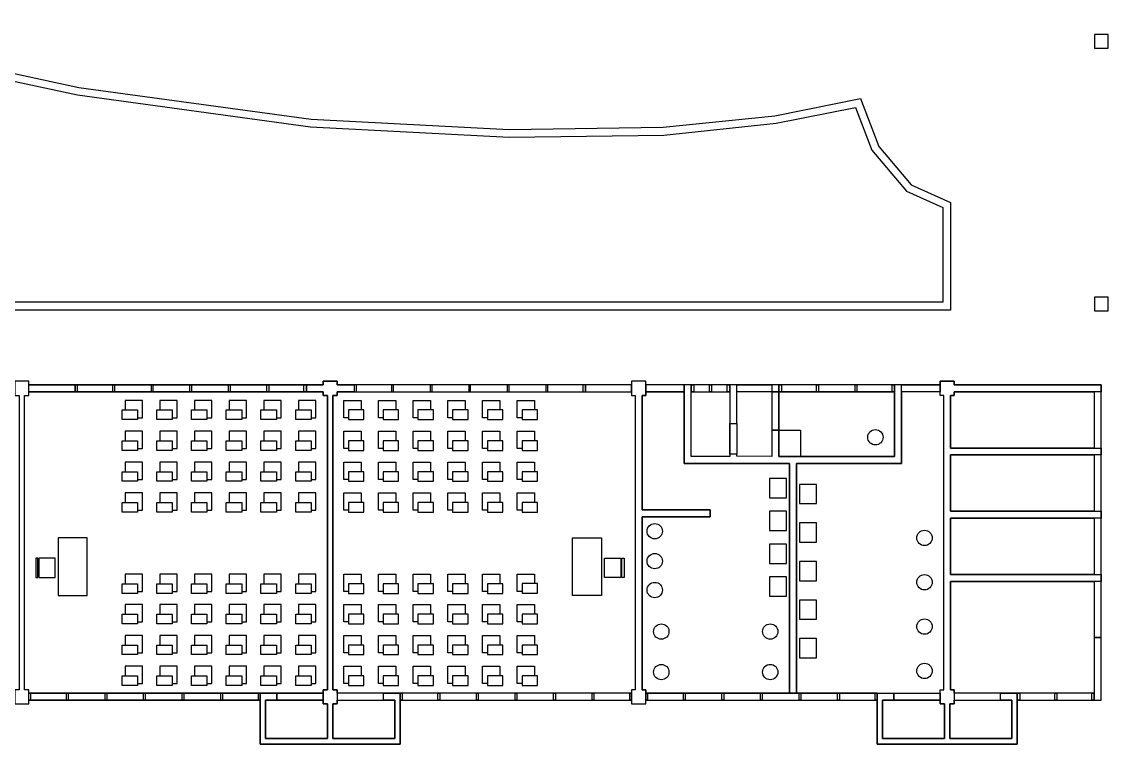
# Model space of a CAD drawing. Extents: x 1109 to 35175, y 5150 to 25743.
# Drawn here: x 19040 to 21857, y 13074 to 14992 of the extents above; entities that cross this region are included whole.
import ezdxf

# ---------------------------------------------------------------- set-up
doc = ezdxf.new("R2010")
doc.units = 0
doc.header["$MEASUREMENT"] = 0
for name, color, linetype in [('Chair', 142, 'CONTINUOUS'), ('Doors', 50, 'CONTINUOUS'), ('Furniture', 2, 'CONTINUOUS'), ('Offices', 10, 'CONTINUOUS'), ('Storage', 40, 'CONTINUOUS'), ('Toilets', 40, 'CONTINUOUS'), ('Walls', 6, 'CONTINUOUS')]:
    doc.layers.add(name, color=color, linetype=linetype)

msp = doc.modelspace()

# ---------------------------------------------------------------- linework, layer by layer
at = {"layer": 'Chair'}
for p, q in [((19081.1, 13600.3), (19075.7, 13600.3)), ((19075.7, 13600.3), (19075.7, 13549.9)), ((19081.1, 13549.9), (19081.1, 13600.3)), ((19126.2, 13600.3), (19084, 13600.3)), ((19084, 13600.3), (19084, 13549.9)), ((19126.2, 13549.9), (19126.2, 13600.3)), ((20551, 13600.3), (20593.2, 13600.3)), ((20551, 13549.9), (20551, 13600.3)), ((20593.2, 13600.3), (20593.2, 13549.9)), ((20596.1, 13600.3), (20601.5, 13600.3)), ((20596.1, 13549.9), (20596.1, 13600.3)), ((20601.5, 13600.3), (20601.5, 13549.9)), ((19075.7, 13549.9), (19081.1, 13549.9)), ((19084, 13549.9), (19126.2, 13549.9)), ((20593.2, 13549.9), (20551, 13549.9)), ((20601.5, 13549.9), (20596.1, 13549.9))]:
    msp.add_line(p, q, dxfattribs=at)
for points in [[(19340, 13964.6), (19352.5, 13964.6), (19352.5, 14009.6), (19307.5, 14009.6), (19307.5, 13984.6)], [(19430, 13964.6), (19442.5, 13964.6), (19442.5, 14009.6), (19397.5, 14009.6), (19397.5, 13984.6)], [(19520, 13964.6), (19532.5, 13964.6), (19532.5, 14009.6), (19487.5, 14009.6), (19487.5, 13984.6)], [(19610, 13964.6), (19622.5, 13964.6), (19622.5, 14009.6), (19577.5, 14009.6), (19577.5, 13984.6)], [(19700, 13964.6), (19712.5, 13964.6), (19712.5, 14009.6), (19667.5, 14009.6), (19667.5, 13984.6)], [(19790, 13964.6), (19802.5, 13964.6), (19802.5, 14009.6), (19757.5, 14009.6), (19757.5, 13984.6)], [(19887.1, 13964.6), (19874.6, 13964.6), (19874.6, 14009.6), (19919.6, 14009.6), (19919.6, 13984.6)], [(19977.1, 13964.6), (19964.6, 13964.6), (19964.6, 14009.6), (20009.6, 14009.6), (20009.6, 13984.6)], [(20067.1, 13964.6), (20054.6, 13964.6), (20054.6, 14009.6), (20099.6, 14009.6), (20099.6, 13984.6)], [(20157.1, 13964.6), (20144.6, 13964.6), (20144.6, 14009.6), (20189.6, 14009.6), (20189.6, 13984.6)], [(20247.1, 13964.6), (20234.6, 13964.6), (20234.6, 14009.6), (20279.6, 14009.6), (20279.6, 13984.6)], [(20337.1, 13964.6), (20324.6, 13964.6), (20324.6, 14009.6), (20369.6, 14009.6), (20369.6, 13984.6)], [(19340, 13884.6), (19352.5, 13884.6), (19352.5, 13929.6), (19307.5, 13929.6), (19307.5, 13904.6)], [(19430, 13884.6), (19442.5, 13884.6), (19442.5, 13929.6), (19397.5, 13929.6), (19397.5, 13904.6)], [(19520, 13884.6), (19532.5, 13884.6), (19532.5, 13929.6), (19487.5, 13929.6), (19487.5, 13904.6)], [(19610, 13884.6), (19622.5, 13884.6), (19622.5, 13929.6), (19577.5, 13929.6), (19577.5, 13904.6)], [(19700, 13884.6), (19712.5, 13884.6), (19712.5, 13929.6), (19667.5, 13929.6), (19667.5, 13904.6)], [(19790, 13884.6), (19802.5, 13884.6), (19802.5, 13929.6), (19757.5, 13929.6), (19757.5, 13904.6)], [(19887.1, 13884.6), (19874.6, 13884.6), (19874.6, 13929.6), (19919.6, 13929.6), (19919.6, 13904.6)], [(19977.1, 13884.6), (19964.6, 13884.6), (19964.6, 13929.6), (20009.6, 13929.6), (20009.6, 13904.6)], [(20067.1, 13884.6), (20054.6, 13884.6), (20054.6, 13929.6), (20099.6, 13929.6), (20099.6, 13904.6)], [(20157.1, 13884.6), (20144.6, 13884.6), (20144.6, 13929.6), (20189.6, 13929.6), (20189.6, 13904.6)], [(20247.1, 13884.6), (20234.6, 13884.6), (20234.6, 13929.6), (20279.6, 13929.6), (20279.6, 13904.6)], [(20337.1, 13884.6), (20324.6, 13884.6), (20324.6, 13929.6), (20369.6, 13929.6), (20369.6, 13904.6)], [(19340, 13804.6), (19352.5, 13804.6), (19352.5, 13849.6), (19307.5, 13849.6), (19307.5, 13824.6)], [(19430, 13804.6), (19442.5, 13804.6), (19442.5, 13849.6), (19397.5, 13849.6), (19397.5, 13824.6)], [(19520, 13804.6), (19532.5, 13804.6), (19532.5, 13849.6), (19487.5, 13849.6), (19487.5, 13824.6)], [(19610, 13804.6), (19622.5, 13804.6), (19622.5, 13849.6), (19577.5, 13849.6), (19577.5, 13824.6)], [(19700, 13804.6), (19712.5, 13804.6), (19712.5, 13849.6), (19667.5, 13849.6), (19667.5, 13824.6)], [(19790, 13804.6), (19802.5, 13804.6), (19802.5, 13849.6), (19757.5, 13849.6), (19757.5, 13824.6)], [(19887.1, 13804.6), (19874.6, 13804.6), (19874.6, 13849.6), (19919.6, 13849.6), (19919.6, 13824.6)], [(19977.1, 13804.6), (19964.6, 13804.6), (19964.6, 13849.6), (20009.6, 13849.6), (20009.6, 13824.6)], [(20067.1, 13804.6), (20054.6, 13804.6), (20054.6, 13849.6), (20099.6, 13849.6), (20099.6, 13824.6)], [(20157.1, 13804.6), (20144.6, 13804.6), (20144.6, 13849.6), (20189.6, 13849.6), (20189.6, 13824.6)], [(20247.1, 13804.6), (20234.6, 13804.6), (20234.6, 13849.6), (20279.6, 13849.6), (20279.6, 13824.6)], [(20337.1, 13804.6), (20324.6, 13804.6), (20324.6, 13849.6), (20369.6, 13849.6), (20369.6, 13824.6)], [(19340, 13724.6), (19352.5, 13724.6), (19352.5, 13769.6), (19307.5, 13769.6), (19307.5, 13744.6)], [(19430, 13724.6), (19442.5, 13724.6), (19442.5, 13769.6), (19397.5, 13769.6), (19397.5, 13744.6)], [(19520, 13724.6), (19532.5, 13724.6), (19532.5, 13769.6), (19487.5, 13769.6), (19487.5, 13744.6)], [(19610, 13724.6), (19622.5, 13724.6), (19622.5, 13769.6), (19577.5, 13769.6), (19577.5, 13744.6)], [(19700, 13724.6), (19712.5, 13724.6), (19712.5, 13769.6), (19667.5, 13769.6), (19667.5, 13744.6)], [(19790, 13724.6), (19802.5, 13724.6), (19802.5, 13769.6), (19757.5, 13769.6), (19757.5, 13744.6)], [(19887.1, 13724.6), (19874.6, 13724.6), (19874.6, 13769.6), (19919.6, 13769.6), (19919.6, 13744.6)], [(19977.1, 13724.6), (19964.6, 13724.6), (19964.6, 13769.6), (20009.6, 13769.6), (20009.6, 13744.6)], [(20067.1, 13724.6), (20054.6, 13724.6), (20054.6, 13769.6), (20099.6, 13769.6), (20099.6, 13744.6)], [(20157.1, 13724.6), (20144.6, 13724.6), (20144.6, 13769.6), (20189.6, 13769.6), (20189.6, 13744.6)], [(20247.1, 13724.6), (20234.6, 13724.6), (20234.6, 13769.6), (20279.6, 13769.6), (20279.6, 13744.6)], [(20337.1, 13724.6), (20324.6, 13724.6), (20324.6, 13769.6), (20369.6, 13769.6), (20369.6, 13744.6)], [(19340, 13514.1), (19352.5, 13514.1), (19352.5, 13559.1), (19307.5, 13559.1), (19307.5, 13534.1)], [(19430, 13514.1), (19442.5, 13514.1), (19442.5, 13559.1), (19397.5, 13559.1), (19397.5, 13534.1)], [(19520, 13514.1), (19532.5, 13514.1), (19532.5, 13559.1), (19487.5, 13559.1), (19487.5, 13534.1)], [(19610, 13514.1), (19622.5, 13514.1), (19622.5, 13559.1), (19577.5, 13559.1), (19577.5, 13534.1)], [(19700, 13514.1), (19712.5, 13514.1), (19712.5, 13559.1), (19667.5, 13559.1), (19667.5, 13534.1)], [(19790, 13514.1), (19802.5, 13514.1), (19802.5, 13559.1), (19757.5, 13559.1), (19757.5, 13534.1)], [(19887.1, 13514.1), (19874.6, 13514.1), (19874.6, 13559.1), (19919.6, 13559.1), (19919.6, 13534.1)], [(19977.1, 13514.1), (19964.6, 13514.1), (19964.6, 13559.1), (20009.6, 13559.1), (20009.6, 13534.1)], [(20067.1, 13514.1), (20054.6, 13514.1), (20054.6, 13559.1), (20099.6, 13559.1), (20099.6, 13534.1)], [(20157.1, 13514.1), (20144.6, 13514.1), (20144.6, 13559.1), (20189.6, 13559.1), (20189.6, 13534.1)], [(20247.1, 13514.1), (20234.6, 13514.1), (20234.6, 13559.1), (20279.6, 13559.1), (20279.6, 13534.1)], [(20337.1, 13514.2), (20324.6, 13514.2), (20324.6, 13559.2), (20369.6, 13559.2), (20369.6, 13534.2)], [(19340, 13435.1), (19352.5, 13435.1), (19352.5, 13480.1), (19307.5, 13480.1), (19307.5, 13455.1)], [(19430, 13435.1), (19442.5, 13435.1), (19442.5, 13480.1), (19397.5, 13480.1), (19397.5, 13455.1)], [(19520, 13435.1), (19532.5, 13435.1), (19532.5, 13480.1), (19487.5, 13480.1), (19487.5, 13455.1)], [(19610, 13435.1), (19622.5, 13435.1), (19622.5, 13480.1), (19577.5, 13480.1), (19577.5, 13455.1)], [(19700, 13435.1), (19712.5, 13435.1), (19712.5, 13480.1), (19667.5, 13480.1), (19667.5, 13455.1)], [(19790, 13435.1), (19802.5, 13435.1), (19802.5, 13480.1), (19757.5, 13480.1), (19757.5, 13455.1)], [(19887.1, 13435.1), (19874.6, 13435.1), (19874.6, 13480.1), (19919.6, 13480.1), (19919.6, 13455.1)], [(19977.1, 13435.1), (19964.6, 13435.1), (19964.6, 13480.1), (20009.6, 13480.1), (20009.6, 13455.1)], [(20067.1, 13435.1), (20054.6, 13435.1), (20054.6, 13480.1), (20099.6, 13480.1), (20099.6, 13455.1)], [(20157.1, 13435.1), (20144.6, 13435.1), (20144.6, 13480.1), (20189.6, 13480.1), (20189.6, 13455.1)], [(20247.1, 13435.1), (20234.6, 13435.1), (20234.6, 13480.1), (20279.6, 13480.1), (20279.6, 13455.1)], [(20337.1, 13435.1), (20324.6, 13435.1), (20324.6, 13480.1), (20369.6, 13480.1), (20369.6, 13455.1)], [(19340, 13355.1), (19352.5, 13355.1), (19352.5, 13400.1), (19307.5, 13400.1), (19307.5, 13375.1)], [(19430, 13355.1), (19442.5, 13355.1), (19442.5, 13400.1), (19397.5, 13400.1), (19397.5, 13375.1)], [(19520, 13355.1), (19532.5, 13355.1), (19532.5, 13400.1), (19487.5, 13400.1), (19487.5, 13375.1)], [(19610, 13355.1), (19622.5, 13355.1), (19622.5, 13400.1), (19577.5, 13400.1), (19577.5, 13375.1)], [(19700, 13355.1), (19712.5, 13355.1), (19712.5, 13400.1), (19667.5, 13400.1), (19667.5, 13375.1)], [(19790, 13355.1), (19802.5, 13355.1), (19802.5, 13400.1), (19757.5, 13400.1), (19757.5, 13375.1)], [(19887.1, 13355.1), (19874.6, 13355.1), (19874.6, 13400.1), (19919.6, 13400.1), (19919.6, 13375.1)], [(19977.1, 13355.1), (19964.6, 13355.1), (19964.6, 13400.1), (20009.6, 13400.1), (20009.6, 13375.1)], [(20067.1, 13355.1), (20054.6, 13355.1), (20054.6, 13400.1), (20099.6, 13400.1), (20099.6, 13375.1)], [(20157.1, 13355.1), (20144.6, 13355.1), (20144.6, 13400.1), (20189.6, 13400.1), (20189.6, 13375.1)], [(20247.1, 13355.1), (20234.6, 13355.1), (20234.6, 13400.1), (20279.6, 13400.1), (20279.6, 13375.1)], [(20337.1, 13355.1), (20324.6, 13355.1), (20324.6, 13400.1), (20369.6, 13400.1), (20369.6, 13375.1)], [(19340, 13275.1), (19352.5, 13275.1), (19352.5, 13320.1), (19307.5, 13320.1), (19307.5, 13295.1)], [(19430, 13275.1), (19442.5, 13275.1), (19442.5, 13320.1), (19397.5, 13320.1), (19397.5, 13295.1)], [(19520, 13275.1), (19532.5, 13275.1), (19532.5, 13320.1), (19487.5, 13320.1), (19487.5, 13295.1)], [(19610, 13275.1), (19622.5, 13275.1), (19622.5, 13320.1), (19577.5, 13320.1), (19577.5, 13295.1)], [(19700, 13275.1), (19712.5, 13275.1), (19712.5, 13320.1), (19667.5, 13320.1), (19667.5, 13295.1)], [(19790, 13275.1), (19802.5, 13275.1), (19802.5, 13320.1), (19757.5, 13320.1), (19757.5, 13295.1)], [(19887.1, 13275.1), (19874.6, 13275.1), (19874.6, 13320.1), (19919.6, 13320.1), (19919.6, 13295.1)], [(19977.1, 13275.1), (19964.6, 13275.1), (19964.6, 13320.1), (20009.6, 13320.1), (20009.6, 13295.1)], [(20067.1, 13275.1), (20054.6, 13275.1), (20054.6, 13320.1), (20099.6, 13320.1), (20099.6, 13295.1)], [(20157.1, 13275.1), (20144.6, 13275.1), (20144.6, 13320.1), (20189.6, 13320.1), (20189.6, 13295.1)], [(20247.1, 13275.1), (20234.6, 13275.1), (20234.6, 13320.1), (20279.6, 13320.1), (20279.6, 13295.1)], [(20337.1, 13275.1), (20324.6, 13275.1), (20324.6, 13320.1), (20369.6, 13320.1), (20369.6, 13295.1)]]:
    msp.add_lwpolyline(points, dxfattribs=at)
at = {"layer": 'Doors'}
for points in [[(19177.8, 14032), (19057.8, 14032), (19057.8, 14050), (19177.8, 14050)], [(20501.3, 14032), (20621.3, 14032), (20621.3, 14050), (20501.3, 14050)], [(20757.8, 14049.9), (20657.8, 14049.9), (20657.8, 14032), (20757.8, 14032)], [(20985.3, 14031.9), (20893.8, 14031.9), (20893.8, 14049.9), (20985.3, 14049.9)], [(21321.3, 14049.9), (21421.3, 14049.9), (21421.3, 14032), (21321.3, 14032)], [(20985.3, 13931.9), (21003.3, 13931.9), (21003.3, 14031.9), (20985.3, 14031.9)], [(21821.2, 13885.9), (21839.2, 13885.9), (21839.2, 14031.9), (21821.2, 14031.9)], [(20875.8, 13949.7), (20893.8, 13949.7), (20893.8, 13869.7), (20875.8, 13869.7)], [(21821.2, 13721.9), (21839.2, 13721.9), (21839.2, 13867.9), (21821.2, 13867.9)], [(21821.2, 13557.9), (21839.2, 13557.9), (21839.2, 13703.9), (21821.2, 13703.9)], [(21821.2, 13394.9), (21839.2, 13394.9), (21839.2, 13539.9), (21821.2, 13539.9)], [(19821.3, 13231.9), (19701.3, 13231.9), (19701.3, 13249.9), (19821.3, 13249.9)], [(19857.8, 13231.9), (19977.8, 13231.9), (19977.8, 13249.9), (19857.8, 13249.9)], [(21421.3, 13231.9), (21301.3, 13231.9), (21301.3, 13249.9), (21421.3, 13249.9)], [(21457.8, 13231.9), (21577.8, 13231.9), (21577.8, 13249.9), (21457.8, 13249.9)]]:
    msp.add_lwpolyline(points, close=True, dxfattribs=at)
at = {"layer": 'Furniture'}
for points in [[(19340, 13959.6), (19300, 13959.6), (19300, 13984.6), (19340, 13984.6)], [(19430, 13959.6), (19390, 13959.6), (19390, 13984.6), (19430, 13984.6)], [(19520, 13959.6), (19480, 13959.6), (19480, 13984.6), (19520, 13984.6)], [(19610, 13959.6), (19570, 13959.6), (19570, 13984.6), (19610, 13984.6)], [(19700, 13959.6), (19660, 13959.6), (19660, 13984.6), (19700, 13984.6)], [(19790, 13959.6), (19750, 13959.6), (19750, 13984.6), (19790, 13984.6)], [(19887.1, 13959.6), (19927.1, 13959.6), (19927.1, 13984.6), (19887.1, 13984.6)], [(19977.1, 13959.6), (20017.1, 13959.6), (20017.1, 13984.6), (19977.1, 13984.6)], [(20067.1, 13959.6), (20107.1, 13959.6), (20107.1, 13984.6), (20067.1, 13984.6)], [(20157.1, 13959.6), (20197.1, 13959.6), (20197.1, 13984.6), (20157.1, 13984.6)], [(20247.1, 13959.6), (20287.1, 13959.6), (20287.1, 13984.6), (20247.1, 13984.6)], [(20337.1, 13959.6), (20377.1, 13959.6), (20377.1, 13984.6), (20337.1, 13984.6)], [(19340, 13879.6), (19300, 13879.6), (19300, 13904.6), (19340, 13904.6)], [(19430, 13879.6), (19390, 13879.6), (19390, 13904.6), (19430, 13904.6)], [(19520, 13879.6), (19480, 13879.6), (19480, 13904.6), (19520, 13904.6)], [(19610, 13879.6), (19570, 13879.6), (19570, 13904.6), (19610, 13904.6)], [(19700, 13879.6), (19660, 13879.6), (19660, 13904.6), (19700, 13904.6)], [(19790, 13879.6), (19750, 13879.6), (19750, 13904.6), (19790, 13904.6)], [(19887.1, 13879.6), (19927.1, 13879.6), (19927.1, 13904.6), (19887.1, 13904.6)], [(19977.1, 13879.6), (20017.1, 13879.6), (20017.1, 13904.6), (19977.1, 13904.6)], [(20067.1, 13879.6), (20107.1, 13879.6), (20107.1, 13904.6), (20067.1, 13904.6)], [(20157.1, 13879.6), (20197.1, 13879.6), (20197.1, 13904.6), (20157.1, 13904.6)], [(20247.1, 13879.6), (20287.1, 13879.6), (20287.1, 13904.6), (20247.1, 13904.6)], [(20337.1, 13879.6), (20377.1, 13879.6), (20377.1, 13904.6), (20337.1, 13904.6)], [(19340, 13799.6), (19300, 13799.6), (19300, 13824.6), (19340, 13824.6)], [(19430, 13799.6), (19390, 13799.6), (19390, 13824.6), (19430, 13824.6)], [(19520, 13799.6), (19480, 13799.6), (19480, 13824.6), (19520, 13824.6)], [(19610, 13799.6), (19570, 13799.6), (19570, 13824.6), (19610, 13824.6)], [(19700, 13799.6), (19660, 13799.6), (19660, 13824.6), (19700, 13824.6)], [(19790, 13799.6), (19750, 13799.6), (19750, 13824.6), (19790, 13824.6)], [(19887.1, 13799.6), (19927.1, 13799.6), (19927.1, 13824.6), (19887.1, 13824.6)], [(19977.1, 13799.6), (20017.1, 13799.6), (20017.1, 13824.6), (19977.1, 13824.6)], [(20067.1, 13799.6), (20107.1, 13799.6), (20107.1, 13824.6), (20067.1, 13824.6)], [(20157.1, 13799.6), (20197.1, 13799.6), (20197.1, 13824.6), (20157.1, 13824.6)], [(20247.1, 13799.6), (20287.1, 13799.6), (20287.1, 13824.6), (20247.1, 13824.6)], [(20337.1, 13799.6), (20377.1, 13799.6), (20377.1, 13824.6), (20337.1, 13824.6)], [(19340, 13719.6), (19300, 13719.6), (19300, 13744.6), (19340, 13744.6)], [(19430, 13719.6), (19390, 13719.6), (19390, 13744.6), (19430, 13744.6)], [(19520, 13719.6), (19480, 13719.6), (19480, 13744.6), (19520, 13744.6)], [(19610, 13719.6), (19570, 13719.6), (19570, 13744.6), (19610, 13744.6)], [(19700, 13719.6), (19660, 13719.6), (19660, 13744.6), (19700, 13744.6)], [(19790, 13719.6), (19750, 13719.6), (19750, 13744.6), (19790, 13744.6)], [(19887.1, 13719.6), (19927.1, 13719.6), (19927.1, 13744.6), (19887.1, 13744.6)], [(19977.1, 13719.6), (20017.1, 13719.6), (20017.1, 13744.6), (19977.1, 13744.6)], [(20067.1, 13719.6), (20107.1, 13719.6), (20107.1, 13744.6), (20067.1, 13744.6)], [(20157.1, 13719.6), (20197.1, 13719.6), (20197.1, 13744.6), (20157.1, 13744.6)], [(20247.1, 13719.6), (20287.1, 13719.6), (20287.1, 13744.6), (20247.1, 13744.6)], [(20337.1, 13719.6), (20377.1, 13719.6), (20377.1, 13744.6), (20337.1, 13744.6)], [(19134.4, 13503.1), (19209.4, 13503.1), (19209.4, 13653.1), (19134.4, 13653.1)], [(20542.8, 13503.1), (20467.8, 13503.1), (20467.8, 13653.1), (20542.8, 13653.1)], [(19340, 13509.1), (19300, 13509.1), (19300, 13534.1), (19340, 13534.1)], [(19430, 13509.1), (19390, 13509.1), (19390, 13534.1), (19430, 13534.1)], [(19520, 13509.1), (19480, 13509.1), (19480, 13534.1), (19520, 13534.1)], [(19610, 13509.1), (19570, 13509.1), (19570, 13534.1), (19610, 13534.1)], [(19700, 13509.1), (19660, 13509.1), (19660, 13534.1), (19700, 13534.1)], [(19790, 13509.1), (19750, 13509.1), (19750, 13534.1), (19790, 13534.1)], [(19887.1, 13509.1), (19927.1, 13509.1), (19927.1, 13534.1), (19887.1, 13534.1)], [(19977.1, 13509.1), (20017.1, 13509.1), (20017.1, 13534.1), (19977.1, 13534.1)], [(20067.1, 13509.1), (20107.1, 13509.1), (20107.1, 13534.1), (20067.1, 13534.1)], [(20157.1, 13509.1), (20197.1, 13509.1), (20197.1, 13534.1), (20157.1, 13534.1)], [(20247.1, 13509.1), (20287.1, 13509.1), (20287.1, 13534.1), (20247.1, 13534.1)], [(20337.1, 13509.2), (20377.1, 13509.2), (20377.1, 13534.2), (20337.1, 13534.2)], [(19340, 13430.1), (19300, 13430.1), (19300, 13455.1), (19340, 13455.1)], [(19430, 13430.1), (19390, 13430.1), (19390, 13455.1), (19430, 13455.1)], [(19520, 13430.1), (19480, 13430.1), (19480, 13455.1), (19520, 13455.1)], [(19610, 13430.1), (19570, 13430.1), (19570, 13455.1), (19610, 13455.1)], [(19700, 13430.1), (19660, 13430.1), (19660, 13455.1), (19700, 13455.1)], [(19790, 13430.1), (19750, 13430.1), (19750, 13455.1), (19790, 13455.1)], [(19887.1, 13430.1), (19927.1, 13430.1), (19927.1, 13455.1), (19887.1, 13455.1)], [(19977.1, 13430.1), (20017.1, 13430.1), (20017.1, 13455.1), (19977.1, 13455.1)], [(20067.1, 13430.1), (20107.1, 13430.1), (20107.1, 13455.1), (20067.1, 13455.1)], [(20157.1, 13430.1), (20197.1, 13430.1), (20197.1, 13455.1), (20157.1, 13455.1)], [(20247.1, 13430.1), (20287.1, 13430.1), (20287.1, 13455.1), (20247.1, 13455.1)], [(20337.1, 13430.1), (20377.1, 13430.1), (20377.1, 13455.1), (20337.1, 13455.1)], [(19340, 13350.1), (19300, 13350.1), (19300, 13375.1), (19340, 13375.1)], [(19430, 13350.1), (19390, 13350.1), (19390, 13375.1), (19430, 13375.1)], [(19520, 13350.1), (19480, 13350.1), (19480, 13375.1), (19520, 13375.1)], [(19610, 13350.1), (19570, 13350.1), (19570, 13375.1), (19610, 13375.1)], [(19700, 13350.1), (19660, 13350.1), (19660, 13375.1), (19700, 13375.1)], [(19790, 13350.1), (19750, 13350.1), (19750, 13375.1), (19790, 13375.1)], [(19887.1, 13350.1), (19927.1, 13350.1), (19927.1, 13375.1), (19887.1, 13375.1)], [(19977.1, 13350.1), (20017.1, 13350.1), (20017.1, 13375.1), (19977.1, 13375.1)], [(20067.1, 13350.1), (20107.1, 13350.1), (20107.1, 13375.1), (20067.1, 13375.1)], [(20157.1, 13350.1), (20197.1, 13350.1), (20197.1, 13375.1), (20157.1, 13375.1)], [(20247.1, 13350.1), (20287.1, 13350.1), (20287.1, 13375.1), (20247.1, 13375.1)], [(20337.1, 13350.1), (20377.1, 13350.1), (20377.1, 13375.1), (20337.1, 13375.1)], [(19340, 13270.1), (19300, 13270.1), (19300, 13295.1), (19340, 13295.1)], [(19430, 13270.1), (19390, 13270.1), (19390, 13295.1), (19430, 13295.1)], [(19520, 13270.1), (19480, 13270.1), (19480, 13295.1), (19520, 13295.1)], [(19610, 13270.1), (19570, 13270.1), (19570, 13295.1), (19610, 13295.1)], [(19700, 13270.1), (19660, 13270.1), (19660, 13295.1), (19700, 13295.1)], [(19790, 13270.1), (19750, 13270.1), (19750, 13295.1), (19790, 13295.1)], [(19887.1, 13270.1), (19927.1, 13270.1), (19927.1, 13295.1), (19887.1, 13295.1)], [(19977.1, 13270.1), (20017.1, 13270.1), (20017.1, 13295.1), (19977.1, 13295.1)], [(20067.1, 13270.1), (20107.1, 13270.1), (20107.1, 13295.1), (20067.1, 13295.1)], [(20157.1, 13270.1), (20197.1, 13270.1), (20197.1, 13295.1), (20157.1, 13295.1)], [(20247.1, 13270.1), (20287.1, 13270.1), (20287.1, 13295.1), (20247.1, 13295.1)], [(20337.1, 13270.1), (20377.1, 13270.1), (20377.1, 13295.1), (20337.1, 13295.1)]]:
    msp.add_lwpolyline(points, close=True, dxfattribs=at)
at = {"layer": 'Offices'}
for points in [[(19821.3, 13249.9), (19057.8, 13249.9), (19057.8, 13259.2), (19046.6, 13259.2), (19046.6, 14022.6), (19057.8, 14022.6), (19057.8, 14032), (19821.3, 14032), (19821.3, 14022.6), (19832.5, 14022.6), (19832.5, 13259.2), (19821.3, 13259.2), (19821.3, 13249.9)], [(19857.8, 13249.9), (19857.8, 13259.2), (19846.6, 13259.2), (19846.6, 14022.6), (19857.8, 14022.6), (19857.8, 14032), (20621.3, 14032), (20621.3, 14022.6), (20630.6, 14022.6), (20630.6, 13259.2), (20621.3, 13259.2), (20621.3, 13249.9), (19857.8, 13249.9)]]:
    msp.add_lwpolyline(points, dxfattribs=at)
at = {"layer": 'Storage'}
for points in [[(20875.8, 13949.7), (20875.8, 13869.7), (20875.8, 13863.7), (20775.8, 13863.7), (20775.8, 14032), (20782.3, 14032), (20875.8, 14032)], [(21821.2, 13885.9), (21448.6, 13885.9), (21448.6, 14022.6), (21457.8, 14022.6), (21457.8, 14032), (21821.2, 14031.9)], [(21821.2, 13721.9), (21448.6, 13721.9), (21448.6, 13867.9), (21821.2, 13867.9)], [(21821.2, 13557.9), (21448.6, 13557.9), (21448.6, 13703.9), (21821.2, 13703.9)], [(21821.2, 13394.9), (21821.2, 13249.9), (21814.8, 13249.9), (21621.3, 13249.9), (21577.8, 13249.9), (21457.8, 13249.9), (21457.8, 13259.2), (21448.6, 13259.2), (21448.6, 13539.9), (21821.2, 13539.9)], [(19832.6, 13132.3), (19671.8, 13132.3), (19671.8, 13231.9), (19701.3, 13231.9), (19821.3, 13231.9), (19821.3, 13222.6), (19832.6, 13222.6)], [(20007.3, 13132.3), (19846.6, 13132.3), (19846.6, 13222.6), (19857.8, 13222.6), (19857.8, 13231.9), (19977.8, 13231.9), (20007.3, 13231.9)], [(21432.6, 13132.3), (21271.8, 13132.3), (21271.8, 13231.9), (21301.3, 13231.9), (21421.3, 13231.9), (21421.3, 13222.6), (21432.6, 13222.6)], [(21607.3, 13132.3), (21446.6, 13132.3), (21446.6, 13222.6), (21457.8, 13222.6), (21457.8, 13231.9), (21577.8, 13231.9), (21607.3, 13231.9)]]:
    msp.add_lwpolyline(points, close=True, dxfattribs=at)
at = {"layer": 'Toilets'}
for points in [[(20757.8, 14032), (20657.8, 14032), (20657.8, 14022.6), (20648.6, 14022.6), (20648.6, 13725.7), (20824.6, 13725.7), (20824.6, 13707.7), (20648.6, 13707.7), (20648.6, 13259.2), (20657.8, 13259.2), (20657.8, 13249.9), (21030.6, 13249.9), (21030.6, 13249.9), (21030.6, 13845.7), (20757.8, 13845.7), (20757.8, 14032)], [(21430.6, 14022.6), (21421.3, 14022.6), (21421.3, 14032), (21321.3, 14032), (21321.3, 13845.7), (21048.6, 13845.7), (21048.6, 13249.9), (21421.3, 13249.9), (21421.3, 13259.2), (21430.6, 13259.2), (21430.6, 14022.6)]]:
    msp.add_lwpolyline(points, dxfattribs=at)
for points in [[(21003.3, 13863.7), (21303.3, 13863.7), (21303.3, 14032), (21003.3, 14032)], [(21003.3, 13931.9), (21059, 13931.9), (21059, 13863.7), (21003.3, 13863.7)], [(20978.6, 13756.8), (21022.6, 13756.8), (21022.6, 13806.8), (20978.6, 13806.8)], [(20978.6, 13671.8), (21022.6, 13671.8), (21022.6, 13721.8), (20978.6, 13721.8)], [(20978.6, 13586.8), (21022.6, 13586.8), (21022.6, 13636.8), (20978.6, 13636.8)], [(20978.6, 13501.8), (21022.6, 13501.8), (21022.6, 13551.8), (20978.6, 13551.8)]]:
    msp.add_lwpolyline(points, close=True, dxfattribs=at)
at = {"layer": 'Toilets', "elevation": 0}
for points in [[(21056.6, 13741.8), (21100.6, 13741.8), (21100.6, 13791.8), (21056.6, 13791.8)], [(21056.6, 13641.8), (21100.6, 13641.8), (21100.6, 13691.8), (21056.6, 13691.8)], [(21056.6, 13541.8), (21100.6, 13541.8), (21100.6, 13591.8), (21056.6, 13591.8)], [(21056.6, 13441.8), (21100.6, 13441.8), (21100.6, 13491.8), (21056.6, 13491.8)], [(21056.6, 13341.8), (21100.6, 13341.8), (21100.6, 13391.8), (21056.6, 13391.8)]]:
    msp.add_lwpolyline(points, close=True, dxfattribs=at)
at = {"layer": 'Toilets'}
for centre in [(21253.4, 13913.8), (20681.2, 13670.2), (21380.8, 13652.8), (20681.2, 13592.7), (21380.8, 13537.8), (20681.2, 13517.7), (21380.8, 13422.8), (20698.3, 13409.9), (20980.8, 13410), (20698.3, 13304.9), (20980.8, 13305), (21380.8, 13307.8)]:
    msp.add_circle(centre, 19.9, dxfattribs=at)
at = {"layer": 'Walls'}
for points in [[(15752.5, 11405.3), (15752.5, 16131.1), (16317.4, 15728), (16800, 15478.6), (17384.1, 15275.6), (17980, 15120.8), (18708.6, 14924.5), (19187.9, 14821.4), (19790, 14739), (20303.7, 14712.5), (20703.5, 14717.8), (20993, 14747.9), (21214.5, 14792.4), (21262, 14668.4), (21346.5, 14568.2), (21448.6, 14522.9), (21448.6, 14243.9), (16521.3, 14243.9), (16521.3, 13029.2)], [(15772.5, 11425.3), (15772.5, 16092.2), (16307, 15710.9), (16792.1, 15460.1), (17378.3, 15256.5), (17974.8, 15101.5), (18703.9, 14905.1), (19184.4, 14801.7), (19788.2, 14719), (20303.3, 14692.5), (20704.7, 14697.8), (20996, 14728.1), (21201.9, 14769.5), (21244.6, 14658.1), (21334.2, 14551.8), (21428.6, 14509.9), (21428.6, 14263.9), (16501.3, 14263.9), (16501.3, 13009.2)], [(19057.8, 14059.2), (19021.3, 14059.2), (19021.3, 14022.6), (19032.5, 14022.6), (19032.5, 13259.2), (19021.3, 13259.2), (19021.3, 13222.6), (19057.8, 13222.6), (19057.8, 13259.2), (19046.6, 13259.2), (19046.6, 14022.6), (19057.8, 14022.6), (19057.8, 14059.2)], [(19021.3, 13222.6), (19057.8, 13222.6), (19057.8, 13231.9), (19657.9, 13231.9), (19657.8, 13118.3), (20021.3, 13118.3), (20021.3, 13231.9), (20621.3, 13231.9), (20621.3, 13222.6), (20657.8, 13222.6), (20657.8, 13231.9), (21257.9, 13231.9), (21257.9, 13118.3), (21621.3, 13118.3), (21621.3, 13231.9), (21839.2, 13231.9), (21839.2, 14049.9), (21457.8, 14050), (21457.8, 14059.2), (21421.3, 14059.2), (21421.3, 14049.9), (20657.8, 14049.9), (20657.8, 14059.2), (20621.3, 14059.2), (20621.3, 14050), (19857.8, 14050), (19857.8, 14059.2), (19821.3, 14059.2), (19821.3, 14050), (19057.8, 14050), (19057.8, 14059.2), (19021.3, 14059.2)], [(20657.8, 14059.2), (20621.3, 14059.2), (20621.3, 14022.6), (20630.6, 14022.6), (20630.6, 13259.2), (20621.3, 13259.2), (20621.3, 13222.6), (20657.8, 13222.6), (20657.8, 13259.2), (20648.6, 13259.2), (20648.6, 13707.7), (20824.6, 13707.7), (20824.6, 13725.7), (20648.6, 13725.7), (20648.6, 14022.6), (20657.8, 14022.6), (20657.8, 14059.2)], [(21421.3, 14022.6), (21421.3, 14022.6), (21421.3, 14059.2), (21457.8, 14059.2), (21457.8, 14050), (21839.2, 14049.9), (21839.2, 14031.9), (21457.8, 14032), (21457.8, 14022.6), (21448.6, 14022.6), (21448.6, 13885.9), (21839.2, 13885.9), (21839.2, 13867.9), (21448.6, 13867.9), (21448.6, 13721.9), (21839.2, 13721.9), (21839.2, 13703.9), (21448.6, 13703.9), (21448.6, 13557.9), (21839.2, 13557.9), (21839.2, 13539.9), (21448.6, 13539.9), (21448.6, 13259.2), (21457.8, 13259.2), (21457.8, 13222.6), (21446.6, 13222.6), (21446.6, 13132.3), (21607.3, 13132.3), (21607.3, 13231.9), (21577.8, 13231.9), (21577.8, 13249.9), (21621.3, 13249.9), (21621.3, 13118.3), (21257.8, 13118.3), (21257.9, 13249.9), (21301.3, 13249.9), (21301.3, 13231.9), (21271.8, 13231.9), (21271.8, 13132.3), (21432.6, 13132.3), (21432.6, 13222.6), (21421.3, 13222.6), (21421.3, 13259.2), (21430.6, 13259.2), (21430.6, 14022.6), (21421.3, 14022.6)]]:
    msp.add_lwpolyline(points, dxfattribs=at)
for points in [[(21821.9, 14923.2), (21857.4, 14923.2), (21857.4, 14958.7), (21821.9, 14958.7)], [(21821.9, 14241.7), (21857.4, 14241.7), (21857.4, 14277.2), (21821.9, 14277.2)], [(19777.8, 14032), (19177.8, 14032), (19177.8, 14050), (19777.8, 14050)], [(19177.8, 14032), (19184.3, 14032), (19184.3, 14050), (19177.8, 14050)], [(19275.4, 14050), (19280.2, 14050), (19280.2, 14032), (19275.4, 14032)], [(19375.5, 14032), (19380.3, 14032), (19380.3, 14050), (19375.5, 14050)], [(19475.4, 14050), (19480.2, 14050), (19480.2, 14032), (19475.4, 14032)], [(19575.5, 14050), (19580.3, 14050), (19580.3, 14032), (19575.5, 14032)], [(19777.8, 14050), (19821.3, 14050), (19821.3, 14059.2), (19857.8, 14059.2), (19857.8, 14050), (19901.3, 14050), (19901.3, 14032), (19857.8, 14032), (19857.8, 14022.6), (19846.6, 14022.6), (19846.6, 13259.2), (19857.8, 13259.2), (19857.8, 13222.6), (19846.6, 13222.6), (19846.6, 13132.3), (20007.3, 13132.3), (20007.3, 13231.9), (19977.8, 13231.9), (19977.8, 13249.9), (20021.3, 13249.9), (20021.3, 13118.3), (19657.8, 13118.3), (19657.9, 13249.9), (19701.3, 13249.9), (19701.3, 13231.9), (19671.8, 13231.9), (19671.8, 13132.3), (19832.6, 13132.3), (19832.6, 13222.6), (19821.3, 13222.6), (19821.3, 13259.2), (19832.5, 13259.2), (19832.5, 14022.6), (19821.3, 14022.6), (19821.3, 14032), (19777.8, 14032)], [(19675.4, 14050), (19680.2, 14050), (19680.2, 14032), (19675.4, 14032)], [(19771.4, 14050), (19777.8, 14050), (19777.8, 14032), (19771.4, 14032)], [(19901.3, 14032), (20501.3, 14032), (20501.3, 14050), (19901.3, 14050)], [(19901.3, 14032), (19907.7, 14032), (19907.7, 14050), (19901.3, 14050)], [(19998.9, 14032), (20003.7, 14032), (20003.7, 14050), (19998.9, 14050)], [(20098.9, 14032), (20103.7, 14032), (20103.7, 14050), (20098.9, 14050)], [(20198.9, 14032), (20203.7, 14032), (20203.7, 14050), (20198.9, 14050)], [(20298.9, 14032), (20303.7, 14032), (20303.7, 14050), (20298.9, 14050)], [(20398.9, 14032), (20403.7, 14032), (20403.7, 14050), (20398.9, 14050)], [(20494.8, 14032), (20501.3, 14032), (20501.3, 14050), (20494.8, 14050)], [(21030.6, 13845.7), (21030.6, 13249.9), (21048.6, 13249.9), (21048.6, 13845.7), (21321.3, 13845.7), (21321.3, 14049.9), (21303.3, 14049.9), (21303.3, 13863.7), (21003.3, 13863.7), (21003.3, 13931.9), (20985.3, 13931.9), (20985.3, 13863.7), (20893.8, 13864.9), (20893.8, 13869.7), (20875.8, 13869.7), (20875.8, 13863.7), (20775.8, 13863.7), (20775.8, 14049.9), (20757.8, 14049.9), (20757.8, 13845.7)], [(20775.8, 14032), (20875.8, 14032), (20875.8, 14049.9), (20775.8, 14049.9)], [(20775.8, 14049.9), (20782.3, 14049.9), (20782.3, 14032), (20775.8, 14032)], [(20823.5, 14049.9), (20828.3, 14049.9), (20828.3, 14032), (20823.5, 14032)], [(20869.4, 14049.9), (20875.8, 14049.9), (20875.8, 14032), (20869.4, 14032)], [(20875.8, 13949.7), (20893.8, 13949.7), (20893.8, 14049.9), (20875.8, 14049.9)], [(20985.3, 14031.9), (21003.3, 14031.9), (21003.3, 14049.9), (20985.3, 14049.9)], [(21003.3, 14032), (21303.3, 14032), (21303.3, 14049.9), (21003.3, 14049.9)], [(21003.3, 14049.9), (21009.7, 14049.9), (21009.7, 14032), (21003.3, 14032)], [(21100.9, 14049.9), (21105.7, 14049.9), (21105.7, 14032), (21100.9, 14032)], [(21200.9, 14049.9), (21205.7, 14049.9), (21205.7, 14032), (21200.9, 14032)], [(21296.8, 14049.9), (21303.3, 14049.9), (21303.3, 14032), (21296.8, 14032)], [(21821.2, 13231.9), (21839.2, 13231.9), (21839.2, 13394.9), (21821.2, 13394.9)], [(19057.8, 13249.9), (19062.4, 13249.9), (19062.4, 13231.9), (19057.8, 13231.9)], [(19657.9, 13231.9), (19057.8, 13231.9), (19057.8, 13249.9), (19657.9, 13249.9)], [(19155.6, 13249.9), (19160.1, 13249.9), (19160.1, 13231.9), (19155.6, 13231.9)], [(19255.6, 13249.9), (19260.1, 13249.9), (19260.1, 13231.9), (19255.6, 13231.9)], [(19355.6, 13249.9), (19360.1, 13249.9), (19360.1, 13231.9), (19355.6, 13231.9)], [(19455.6, 13249.9), (19460.1, 13249.9), (19460.1, 13231.9), (19455.6, 13231.9)], [(19555.6, 13249.9), (19560.1, 13249.9), (19560.1, 13231.9), (19555.6, 13231.9)], [(19653.3, 13249.9), (19657.9, 13249.9), (19657.9, 13231.9), (19653.3, 13231.9)], [(20021.3, 13231.9), (20621.3, 13231.9), (20621.3, 13249.9), (20021.3, 13249.9)], [(20021.3, 13249.9), (20025.8, 13249.9), (20025.8, 13231.9), (20021.3, 13231.9)], [(20119, 13249.9), (20123.5, 13249.9), (20123.5, 13231.9), (20119, 13231.9)], [(20219, 13249.9), (20223.5, 13249.9), (20223.5, 13231.9), (20219, 13231.9)], [(20319, 13249.9), (20323.5, 13249.9), (20323.5, 13231.9), (20319, 13231.9)], [(20419, 13249.9), (20423.5, 13249.9), (20423.5, 13231.9), (20419, 13231.9)], [(20519, 13249.9), (20523.5, 13249.9), (20523.5, 13231.9), (20519, 13231.9)], [(20616.7, 13249.9), (20621.3, 13249.9), (20621.3, 13231.9), (20616.7, 13231.9)], [(20657.8, 13231.9), (21257.9, 13231.9), (21257.9, 13249.9), (20657.8, 13249.9)], [(20657.8, 13249.9), (20662.4, 13249.9), (20662.4, 13231.9), (20657.8, 13231.9)], [(20755.6, 13249.9), (20760.1, 13249.9), (20760.1, 13231.9), (20755.6, 13231.9)], [(20855.6, 13249.9), (20860.1, 13249.9), (20860.1, 13231.9), (20855.6, 13231.9)], [(20955.6, 13249.9), (20960.1, 13249.9), (20960.1, 13231.9), (20955.6, 13231.9)], [(21055.6, 13249.9), (21060.1, 13249.9), (21060.1, 13231.9), (21055.6, 13231.9)], [(21155.6, 13249.9), (21160.1, 13249.9), (21160.1, 13231.9), (21155.6, 13231.9)], [(21253.3, 13249.9), (21257.9, 13249.9), (21257.9, 13231.9), (21253.3, 13231.9)], [(21621.3, 13231.9), (21821.2, 13231.9), (21821.2, 13249.9), (21621.3, 13249.9)], [(21621.3, 13249.9), (21627.7, 13249.9), (21627.7, 13231.9), (21621.3, 13231.9)], [(21718.9, 13249.9), (21723.7, 13249.9), (21723.7, 13231.9), (21718.9, 13231.9)], [(21814.8, 13249.9), (21821.2, 13249.9), (21821.2, 13231.9), (21814.8, 13231.9)]]:
    msp.add_lwpolyline(points, close=True, dxfattribs=at)

doc.saveas('drawing.dxf')
